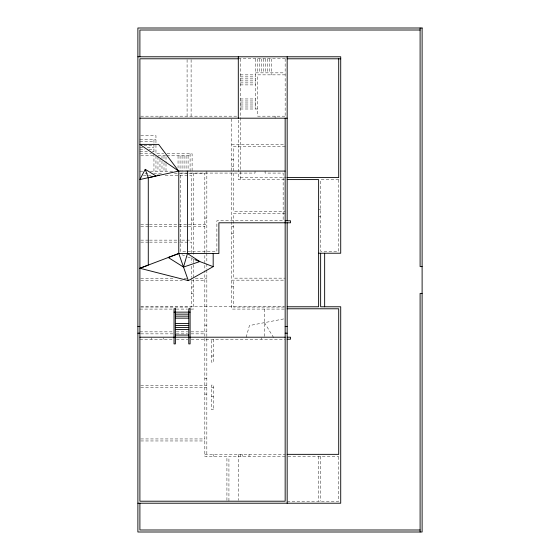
<?xml version="1.0" encoding="UTF-8"?>
<svg xmlns="http://www.w3.org/2000/svg" width="560" height="560" viewBox="0 0 560 560"><rect width="100%" height="100%" fill="white"/><g stroke="black" fill="none" stroke-linecap="round" stroke-linejoin="round"><path stroke-width="0.42" stroke-dasharray="2.8 2.1" d="M246.19 337.204L249.431 325.556L285.159 318.64M238.301 58.793L287.168 58.793M255.703 72.849L285.159 72.849M240.31 74.858L255.703 74.858M285.159 74.858L257.712 74.858L257.712 116.179L285.159 116.179M240.31 76.867L255.703 76.867M240.31 78.876L255.703 78.876M240.31 80.885L255.703 80.885M240.31 82.887L255.703 82.887M240.31 84.896L255.703 84.896M240.31 98.959L255.703 98.959M240.31 100.968L255.703 100.968M240.31 102.977L255.703 102.977M240.31 104.979L255.703 104.979M240.31 106.988L255.703 106.988M240.31 108.997L257.712 108.997M140.742 116.179L237.454 116.179M140.742 135.59L155.96 135.59L155.96 153.783L163.709 153.783M139.895 139.727L155.96 139.727M139.895 141.736L153.951 141.736M231.602 144.27L285.159 144.27M144.032 145.754L153.951 145.754M285.159 146.279L233.611 146.279L233.611 211.211L285.159 211.211M139.895 147.763L143.206 147.763M147.336 147.763L153.951 147.763M139.895 149.765L144.858 149.765M148.988 149.765L153.951 149.765M139.895 151.774L147.336 151.774M152.299 151.774L153.951 151.774M139.895 153.783L151.473 153.783M167.055 153.783L192.108 153.783L192.108 171.507M140.721 155.792L153.951 155.792M157.969 155.792L166.005 155.792M166.859 155.792L190.099 155.792M231.602 159.67L233.611 159.67M231.602 166.362L233.611 166.362M139.895 171.192L143.206 171.192M150.283 171.192L172.886 171.192M145.075 173.201L147.728 173.201M153.713 173.201L163.394 173.201M174.447 173.201L204.827 173.201L204.827 270.431M143.388 175.203L152.999 175.203M165.228 175.203L191.443 175.203L191.443 240.135L180.082 240.135M240.31 177.583L286.3 177.583M284.55 179.592L238.301 179.592L238.301 119.049M318.626 209.713L320.635 209.713M285.159 213.22L233.611 213.22L233.611 278.152L285.159 278.152M318.626 216.405L320.635 216.405M204.827 218.05L206.836 218.05M191.443 220.059L193.445 220.059M140.763 224.742L148.589 224.742M149.422 224.742L187.712 224.742M188.377 224.742L206.836 224.742M231.602 226.604L233.611 226.604M140.763 226.751L148.554 226.751M149.422 226.751L187.516 226.751M188.377 226.751L204.827 226.751M231.602 233.303L233.611 233.303M140.77 240.135L148.631 240.135M149.506 240.135L179.207 240.135M140.77 242.144L148.631 242.144M149.506 242.144L179.207 242.144M180.082 242.144L191.443 242.144L191.443 252.539M140.763 278.292L174.671 278.292M184.051 278.292L187.712 278.292M195.307 278.292L206.836 278.292M231.602 280.161L285.159 280.161M140.763 280.301L182.315 280.301M190.974 280.301L204.827 280.301M231.602 286.853L233.611 286.853M191.443 287L193.445 287M191.443 293.692L193.445 293.692M140.77 306.775L284.564 306.775M140.77 307.076L191.443 307.076L191.443 278.369M284.284 307.076L233.611 307.076L233.611 280.161M139.895 309.085L172.718 309.085M176.176 309.085L187.404 309.085M190.855 309.085L193.445 309.085L193.445 257.313M284.298 309.085L231.602 309.085L231.602 118.188M204.827 325.15L206.836 325.15M139.895 331.849L172.935 331.849M176.26 331.849L187.712 331.849M190.974 331.849L206.836 331.849M140.763 333.858L172.795 333.858M176.26 333.858L187.516 333.858M190.974 333.858L204.827 333.858M139.895 339.213L173.096 339.213M176.428 339.213L187.943 339.213M191.219 339.213L285.159 339.213M211.519 356.013L213.528 356.013M204.827 378.707L206.836 378.707M140.763 385.399L206.836 385.399M140.763 387.408L206.836 387.408M211.519 387.688L213.528 387.688M204.827 394.1L206.836 394.1M211.519 396.76L213.528 396.76M140.763 438.949L204.827 438.949M140.763 440.958L204.827 440.958M204.827 454.349L285.159 454.349M285.159 456.358L228.928 456.358L228.928 501.207M288.036 456.358L338.709 456.358M287.168 501.207L338.709 501.207L338.709 454.349M181.93 254.751L186.809 256.606M187.621 256.921L194.124 259.399M264.453 322.651L273.364 337.204L273.364 339.213M320.635 456.358L320.635 501.207M318.626 456.358L318.626 501.207M285.159 58.793L285.159 116.508M275.114 116.179L275.114 118.188M271.768 58.793L271.768 74.858M269.759 58.793L269.759 72.849M267.75 58.793L267.75 72.849M265.741 58.793L265.741 72.849M265.076 171.073L265.076 173.082L283.15 173.082L283.15 220.787L216.874 220.787L216.874 251.503L180.691 251.503L180.691 173.082L255.031 173.082L255.031 171.073M264.453 309.085L264.453 337.204M263.739 58.793L263.739 72.849M261.73 58.793L261.73 72.849M261.569 337.869L261.569 339.213M259.721 58.793L259.721 72.849M257.712 58.793L257.712 72.849M255.703 58.793L255.703 108.997M249.011 454.349L249.011 456.358M242.312 454.349L242.312 456.358M240.31 58.793L240.31 179.592M240.31 454.349L240.31 456.358M238.301 454.349L238.301 500.346M226.919 500.346L226.919 456.358L204.827 456.358L204.827 271.306M213.528 339.213L213.528 362.222L211.519 362.222L211.519 339.213M213.528 454.349L213.528 456.358M206.836 171.192L206.836 252.511M206.836 253.344L206.836 262.955M206.836 263.788L206.836 269.073M206.836 269.948L206.836 456.358M193.445 173.201L193.445 256.438M191.443 257.67L191.443 262.927M191.443 266.294L191.443 277.508M191.107 59.661L191.107 116.179M190.099 153.783L190.099 171.192M188.09 155.792L188.09 171.192M187.089 59.661L187.089 116.179M186.088 155.792L186.088 171.192M184.079 155.792L184.079 170.331M182.07 155.792L182.07 171.192M180.061 155.792L180.061 171.192M178.052 155.792L178.052 167.769M166.005 156.646L166.005 162.638M166.005 163.492L166.005 171.192M163.996 155.792L163.996 159.215M163.996 162.638L163.996 171.192M163.485 337.869L163.485 339.213M161.987 155.792L161.987 160.069M161.987 160.923L161.987 171.192M159.978 116.179L159.978 118.188M159.978 159.215L159.978 171.192M157.969 156.646L157.969 171.192M155.96 155.792L155.96 171.192M153.951 139.727L153.951 143.745M153.951 143.955L153.951 171.192M151.69 337.869L151.69 339.213M213.528 409.08L211.519 409.619L211.519 385.07L213.528 385.07L213.528 409.08M338.709 179.592L320.635 179.592L320.635 251.216L338.709 251.216L338.709 179.592"/><path stroke-width="0.84" d="M213.178 253.512L213.178 266.651L188.335 280.63L183.505 267.071L187.446 253.512L187.446 171.073M188.335 280.63L139.895 268.268L148.281 265.111L148.281 177.723L156.107 176.001L145.243 169.344L139.895 179.536L178.78 171.073L178.78 253.512L183.505 267.071L199.815 261.562L187.446 253.512M139.895 268.268L178.78 253.512L218.883 253.512L218.883 222.789L290.514 222.789L290.514 220.787L285.159 220.787M178.78 253.512L168.238 257.488L183.505 267.071M420.105 30.009L139.895 30.009L139.895 56.784M137.886 56.784L340.718 56.784L340.718 253.225L318.626 253.225M238.301 58.793L139.895 58.793L139.895 501.207L285.159 501.207L285.159 118.188M287.168 58.793L340.718 58.793M139.895 118.188L287.168 118.188M178.682 171.073L158.641 144.389L139.895 144.389L178.682 171.073L285.159 171.073M157.367 175.203L159.117 175.203M287.168 177.583L338.709 177.583L338.709 58.793M287.168 179.592L318.626 179.592L318.626 306.775L287.168 306.775M422.114 266.609L420.105 266.609L420.105 28M422.114 293.391L420.105 293.391L420.105 532M287.168 308.784L338.709 308.784L338.709 454.349L287.168 454.349M174.034 312.137L190.099 312.137M175.371 314.146L188.762 314.146M175.371 316.155L188.762 316.155M175.371 318.157L188.762 318.157M175.371 323.463L188.762 323.463M175.371 325.472L188.762 325.472M137.886 326.494L139.895 326.494M285.159 326.494L287.168 326.494M175.371 327.481L188.762 327.481M175.371 329.483L188.762 329.483M137.886 333.186L139.895 333.186M285.159 333.186L287.168 333.186M175.371 335.055L188.762 335.055M139.895 337.204L285.159 337.204M287.168 337.204L290.514 337.204L290.514 339.213L287.168 339.213M137.886 503.216L340.718 503.216L340.718 306.775L320.635 306.775L320.635 253.225M420.105 529.991L139.895 529.991L139.895 503.216M194.936 259.707L213.178 266.651M145.243 169.344L148.281 177.723M324.653 253.225L324.653 306.775M287.168 56.784L287.168 220.787M287.168 222.789L287.168 503.216M238.301 56.784L238.301 118.188M422.114 28L137.886 28L137.886 532L422.114 532L422.114 28M175.371 308.791L174.034 308.791L174.034 343.896L175.371 343.896L175.371 308.791M190.099 308.791L188.762 308.791L188.762 343.896L190.099 343.896L190.099 308.791"/></g></svg>
